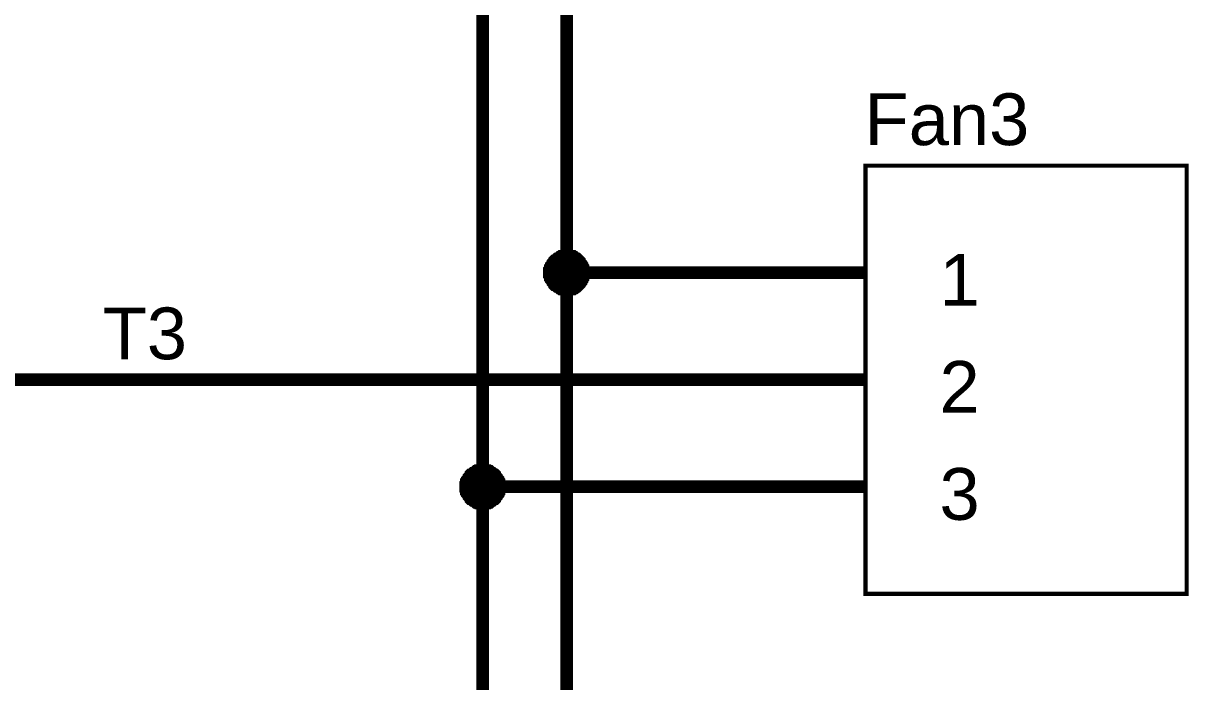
# Model space of a CAD drawing. Header units: millimetres. Extents: x 0 to 594, y 0 to 420.
# Drawn here: x 522.37 to 550.02, y 277.72 to 293.35 of the extents above; entities that cross this region are included whole.
import ezdxf

# ---------------------------------------------------------------- set-up
doc = ezdxf.new("R2010")
doc.units = ezdxf.units.MM
doc.layers.add('Sheet', color=255, linetype='Continuous')
doc.styles.get("Standard").update_dxf_attribs({"font": 'arial.ttf'})

msp = doc.modelspace()

# ---------------------------------------------------------------- linework, layer by layer
at = {"layer": 'Sheet', "color": 0}
for points, const_width in [([(537.275, 287.43), (535.265, 287.43), (535.265, 301.972), (537.275, 301.972)], 0.3), ([(537.275, 296.891), (533.275, 296.891), (533.275, 282.35)], 0.3), ([(534.757, 287.43), (534.757, 287.451), (534.757, 287.472), (534.757, 287.514), (534.757, 287.536), (534.778, 287.557), (534.778, 287.578), (534.778, 287.599), (534.799, 287.62), (534.799, 287.641), (534.82, 287.663), (534.841, 287.684), (534.841, 287.705), (534.862, 287.726), (534.884, 287.747), (534.884, 287.768), (534.905, 287.79), (534.926, 287.811), (534.947, 287.811), (534.968, 287.832), (534.989, 287.853), (535.011, 287.853), (535.032, 287.874), (535.053, 287.895), (535.074, 287.895), (535.095, 287.917), (535.116, 287.917), (535.138, 287.917), (535.159, 287.938), (535.18, 287.938), (535.222, 287.938), (535.243, 287.938), (535.265, 287.938)], 0.0991), ([(534.757, 287.43), (534.757, 287.451), (534.757, 287.472), (534.757, 287.514), (534.757, 287.536), (534.778, 287.557), (534.778, 287.578), (534.778, 287.599), (534.799, 287.62), (534.799, 287.641), (534.82, 287.663), (534.841, 287.684), (534.841, 287.705), (534.862, 287.726), (534.884, 287.747), (534.884, 287.768), (534.905, 287.79), (534.926, 287.811), (534.947, 287.811), (534.968, 287.832), (534.989, 287.853), (535.011, 287.853), (535.032, 287.874), (535.053, 287.895), (535.074, 287.895), (535.095, 287.917), (535.116, 287.917), (535.138, 287.917), (535.159, 287.938), (535.18, 287.938), (535.222, 287.938), (535.243, 287.938), (535.265, 287.938)], 0.0991), ([(534.757, 287.43), (534.757, 287.451), (534.757, 287.472), (534.757, 287.514), (534.757, 287.536), (534.778, 287.557), (534.778, 287.578), (534.778, 287.599), (534.799, 287.62), (534.799, 287.641), (534.82, 287.663), (534.841, 287.684), (534.841, 287.705), (534.862, 287.726), (534.884, 287.747), (534.884, 287.768), (534.905, 287.79), (534.926, 287.811), (534.947, 287.811), (534.968, 287.832), (534.989, 287.853), (535.011, 287.853), (535.032, 287.874), (535.053, 287.895), (535.074, 287.895), (535.095, 287.917), (535.116, 287.917), (535.138, 287.917), (535.159, 287.938), (535.18, 287.938), (535.222, 287.938), (535.243, 287.938), (535.265, 287.938)], 0.0991), ([(534.757, 287.43), (534.757, 287.451), (534.757, 287.472), (534.757, 287.514), (534.757, 287.536), (534.778, 287.557), (534.778, 287.578), (534.778, 287.599), (534.799, 287.62), (534.799, 287.641), (534.82, 287.663), (534.841, 287.684), (534.841, 287.705), (534.862, 287.726), (534.884, 287.747), (534.884, 287.768), (534.905, 287.79), (534.926, 287.811), (534.947, 287.811), (534.968, 287.832), (534.989, 287.853), (535.011, 287.853), (535.032, 287.874), (535.053, 287.895), (535.074, 287.895), (535.095, 287.917), (535.116, 287.917), (535.138, 287.917), (535.159, 287.938), (535.18, 287.938), (535.222, 287.938), (535.243, 287.938), (535.265, 287.938)], 0.0991), ([(534.757, 287.43), (534.757, 287.451), (534.757, 287.472), (534.757, 287.514), (534.757, 287.536), (534.778, 287.557), (534.778, 287.578), (534.778, 287.599), (534.799, 287.62), (534.799, 287.641), (534.82, 287.663), (534.841, 287.684), (534.841, 287.705), (534.862, 287.726), (534.884, 287.747), (534.884, 287.768), (534.905, 287.79), (534.926, 287.811), (534.947, 287.811), (534.968, 287.832), (534.989, 287.853), (535.011, 287.853), (535.032, 287.874), (535.053, 287.895), (535.074, 287.895), (535.095, 287.917), (535.116, 287.917), (535.138, 287.917), (535.159, 287.938), (535.18, 287.938), (535.222, 287.938), (535.243, 287.938), (535.265, 287.938)], 0.0991), ([(534.757, 287.43), (534.757, 287.451), (534.757, 287.472), (534.757, 287.514), (534.757, 287.536), (534.778, 287.557), (534.778, 287.578), (534.778, 287.599), (534.799, 287.62), (534.799, 287.641), (534.82, 287.663), (534.841, 287.684), (534.841, 287.705), (534.862, 287.726), (534.884, 287.747), (534.884, 287.768), (534.905, 287.79), (534.926, 287.811), (534.947, 287.811), (534.968, 287.832), (534.989, 287.853), (535.011, 287.853), (535.032, 287.874), (535.053, 287.895), (535.074, 287.895), (535.095, 287.917), (535.116, 287.917), (535.138, 287.917), (535.159, 287.938), (535.18, 287.938), (535.222, 287.938), (535.243, 287.938), (535.265, 287.938)], 0.0991), ([(534.757, 287.43), (534.757, 287.451), (534.757, 287.472), (534.757, 287.514), (534.757, 287.536), (534.778, 287.557), (534.778, 287.578), (534.778, 287.599), (534.799, 287.62), (534.799, 287.641), (534.82, 287.663), (534.841, 287.684), (534.841, 287.705), (534.862, 287.726), (534.884, 287.747), (534.884, 287.768), (534.905, 287.79), (534.926, 287.811), (534.947, 287.811), (534.968, 287.832), (534.989, 287.853), (535.011, 287.853), (535.032, 287.874), (535.053, 287.895), (535.074, 287.895), (535.095, 287.917), (535.116, 287.917), (535.138, 287.917), (535.159, 287.938), (535.18, 287.938), (535.222, 287.938), (535.243, 287.938), (535.265, 287.938)], 0.0991), ([(534.757, 287.43), (534.757, 287.451), (534.757, 287.472), (534.757, 287.514), (534.757, 287.536), (534.778, 287.557), (534.778, 287.578), (534.778, 287.599), (534.799, 287.62), (534.799, 287.641), (534.82, 287.663), (534.841, 287.684), (534.841, 287.705), (534.862, 287.726), (534.884, 287.747), (534.884, 287.768), (534.905, 287.79), (534.926, 287.811), (534.947, 287.811), (534.968, 287.832), (534.989, 287.853), (535.011, 287.853), (535.032, 287.874), (535.053, 287.895), (535.074, 287.895), (535.095, 287.917), (535.116, 287.917), (535.138, 287.917), (535.159, 287.938), (535.18, 287.938), (535.222, 287.938), (535.243, 287.938), (535.265, 287.938)], 0.0991), ([(535.265, 287.938), (535.265, 287.938)], 0.0991), ([(535.265, 287.938), (535.286, 287.938), (535.328, 287.938), (535.349, 287.938), (535.37, 287.938), (535.392, 287.917), (535.413, 287.917), (535.455, 287.917), (535.476, 287.895), (535.497, 287.895), (535.519, 287.874), (535.54, 287.853), (535.561, 287.853), (535.582, 287.832), (535.603, 287.811), (535.603, 287.811), (535.624, 287.79), (535.646, 287.768), (535.667, 287.747), (535.667, 287.726), (535.688, 287.705), (535.709, 287.684), (535.709, 287.663), (535.73, 287.641), (535.73, 287.62), (535.751, 287.599), (535.751, 287.578), (535.751, 287.557), (535.773, 287.536), (535.773, 287.514), (535.773, 287.472), (535.773, 287.451), (535.773, 287.43)], 0.0991), ([(535.265, 287.938), (535.265, 287.938)], 0.0991), ([(535.265, 287.938), (535.286, 287.938), (535.328, 287.938), (535.349, 287.938), (535.37, 287.938), (535.392, 287.917), (535.413, 287.917), (535.455, 287.917), (535.476, 287.895), (535.497, 287.895), (535.519, 287.874), (535.54, 287.853), (535.561, 287.853), (535.582, 287.832), (535.603, 287.811), (535.603, 287.811), (535.624, 287.79), (535.646, 287.768), (535.667, 287.747), (535.667, 287.726), (535.688, 287.705), (535.709, 287.684), (535.709, 287.663), (535.73, 287.641), (535.73, 287.62), (535.751, 287.599), (535.751, 287.578), (535.751, 287.557), (535.773, 287.536), (535.773, 287.514), (535.773, 287.472), (535.773, 287.451), (535.773, 287.43)], 0.0991), ([(535.265, 287.938), (535.265, 287.938)], 0.0991), ([(535.265, 287.938), (535.286, 287.938), (535.328, 287.938), (535.349, 287.938), (535.37, 287.938), (535.392, 287.917), (535.413, 287.917), (535.455, 287.917), (535.476, 287.895), (535.497, 287.895), (535.519, 287.874), (535.54, 287.853), (535.561, 287.853), (535.582, 287.832), (535.603, 287.811), (535.603, 287.811), (535.624, 287.79), (535.646, 287.768), (535.667, 287.747), (535.667, 287.726), (535.688, 287.705), (535.709, 287.684), (535.709, 287.663), (535.73, 287.641), (535.73, 287.62), (535.751, 287.599), (535.751, 287.578), (535.751, 287.557), (535.773, 287.536), (535.773, 287.514), (535.773, 287.472), (535.773, 287.451), (535.773, 287.43)], 0.0991), ([(535.265, 287.938), (535.265, 287.938)], 0.0991), ([(535.265, 287.938), (535.286, 287.938), (535.328, 287.938), (535.349, 287.938), (535.37, 287.938), (535.392, 287.917), (535.413, 287.917), (535.455, 287.917), (535.476, 287.895), (535.497, 287.895), (535.519, 287.874), (535.54, 287.853), (535.561, 287.853), (535.582, 287.832), (535.603, 287.811), (535.603, 287.811), (535.624, 287.79), (535.646, 287.768), (535.667, 287.747), (535.667, 287.726), (535.688, 287.705), (535.709, 287.684), (535.709, 287.663), (535.73, 287.641), (535.73, 287.62), (535.751, 287.599), (535.751, 287.578), (535.751, 287.557), (535.773, 287.536), (535.773, 287.514), (535.773, 287.472), (535.773, 287.451), (535.773, 287.43)], 0.0991), ([(535.265, 287.938), (535.265, 287.938)], 0.0991), ([(535.265, 287.938), (535.286, 287.938), (535.328, 287.938), (535.349, 287.938), (535.37, 287.938), (535.392, 287.917), (535.413, 287.917), (535.455, 287.917), (535.476, 287.895), (535.497, 287.895), (535.519, 287.874), (535.54, 287.853), (535.561, 287.853), (535.582, 287.832), (535.603, 287.811), (535.603, 287.811), (535.624, 287.79), (535.646, 287.768), (535.667, 287.747), (535.667, 287.726), (535.688, 287.705), (535.709, 287.684), (535.709, 287.663), (535.73, 287.641), (535.73, 287.62), (535.751, 287.599), (535.751, 287.578), (535.751, 287.557), (535.773, 287.536), (535.773, 287.514), (535.773, 287.472), (535.773, 287.451), (535.773, 287.43)], 0.0991), ([(535.265, 287.938), (535.265, 287.938)], 0.0991), ([(535.265, 287.938), (535.286, 287.938), (535.328, 287.938), (535.349, 287.938), (535.37, 287.938), (535.392, 287.917), (535.413, 287.917), (535.455, 287.917), (535.476, 287.895), (535.497, 287.895), (535.519, 287.874), (535.54, 287.853), (535.561, 287.853), (535.582, 287.832), (535.603, 287.811), (535.603, 287.811), (535.624, 287.79), (535.646, 287.768), (535.667, 287.747), (535.667, 287.726), (535.688, 287.705), (535.709, 287.684), (535.709, 287.663), (535.73, 287.641), (535.73, 287.62), (535.751, 287.599), (535.751, 287.578), (535.751, 287.557), (535.773, 287.536), (535.773, 287.514), (535.773, 287.472), (535.773, 287.451), (535.773, 287.43)], 0.0991), ([(535.265, 287.938), (535.265, 287.938)], 0.0991), ([(535.265, 287.938), (535.286, 287.938), (535.328, 287.938), (535.349, 287.938), (535.37, 287.938), (535.392, 287.917), (535.413, 287.917), (535.455, 287.917), (535.476, 287.895), (535.497, 287.895), (535.519, 287.874), (535.54, 287.853), (535.561, 287.853), (535.582, 287.832), (535.603, 287.811), (535.603, 287.811), (535.624, 287.79), (535.646, 287.768), (535.667, 287.747), (535.667, 287.726), (535.688, 287.705), (535.709, 287.684), (535.709, 287.663), (535.73, 287.641), (535.73, 287.62), (535.751, 287.599), (535.751, 287.578), (535.751, 287.557), (535.773, 287.536), (535.773, 287.514), (535.773, 287.472), (535.773, 287.451), (535.773, 287.43)], 0.0991), ([(535.265, 287.938), (535.265, 287.938)], 0.0991), ([(535.265, 287.938), (535.286, 287.938), (535.328, 287.938), (535.349, 287.938), (535.37, 287.938), (535.392, 287.917), (535.413, 287.917), (535.455, 287.917), (535.476, 287.895), (535.497, 287.895), (535.519, 287.874), (535.54, 287.853), (535.561, 287.853), (535.582, 287.832), (535.603, 287.811), (535.603, 287.811), (535.624, 287.79), (535.646, 287.768), (535.667, 287.747), (535.667, 287.726), (535.688, 287.705), (535.709, 287.684), (535.709, 287.663), (535.73, 287.641), (535.73, 287.62), (535.751, 287.599), (535.751, 287.578), (535.751, 287.557), (535.773, 287.536), (535.773, 287.514), (535.773, 287.472), (535.773, 287.451), (535.773, 287.43)], 0.0991), ([(537.275, 272.972), (535.265, 272.972), (535.265, 287.43)], 0.3), ([(542.355, 287.43), (537.275, 287.43)], 0.3), ([(535.265, 286.922), (535.243, 286.922), (535.222, 286.922), (535.18, 286.922), (535.159, 286.922), (535.138, 286.943), (535.116, 286.943), (535.095, 286.943), (535.074, 286.964), (535.053, 286.964), (535.032, 286.985), (535.011, 287.006), (534.989, 287.006), (534.968, 287.028), (534.947, 287.049), (534.926, 287.049), (534.905, 287.07), (534.884, 287.091), (534.884, 287.112), (534.862, 287.133), (534.841, 287.155), (534.841, 287.176), (534.82, 287.197), (534.799, 287.218), (534.799, 287.239), (534.778, 287.26), (534.778, 287.282), (534.778, 287.303), (534.757, 287.324), (534.757, 287.345), (534.757, 287.387), (534.757, 287.409), (534.757, 287.43)], 0.0991), ([(534.757, 287.43), (534.757, 287.43)], 0.0991), ([(535.265, 286.922), (535.243, 286.922), (535.222, 286.922), (535.18, 286.922), (535.159, 286.922), (535.138, 286.943), (535.116, 286.943), (535.095, 286.943), (535.074, 286.964), (535.053, 286.964), (535.032, 286.985), (535.011, 287.006), (534.989, 287.006), (534.968, 287.028), (534.947, 287.049), (534.926, 287.049), (534.905, 287.07), (534.884, 287.091), (534.884, 287.112), (534.862, 287.133), (534.841, 287.155), (534.841, 287.176), (534.82, 287.197), (534.799, 287.218), (534.799, 287.239), (534.778, 287.26), (534.778, 287.282), (534.778, 287.303), (534.757, 287.324), (534.757, 287.345), (534.757, 287.387), (534.757, 287.409), (534.757, 287.43)], 0.0991), ([(534.757, 287.43), (534.757, 287.43)], 0.0991), ([(535.265, 286.922), (535.243, 286.922), (535.222, 286.922), (535.18, 286.922), (535.159, 286.922), (535.138, 286.943), (535.116, 286.943), (535.095, 286.943), (535.074, 286.964), (535.053, 286.964), (535.032, 286.985), (535.011, 287.006), (534.989, 287.006), (534.968, 287.028), (534.947, 287.049), (534.926, 287.049), (534.905, 287.07), (534.884, 287.091), (534.884, 287.112), (534.862, 287.133), (534.841, 287.155), (534.841, 287.176), (534.82, 287.197), (534.799, 287.218), (534.799, 287.239), (534.778, 287.26), (534.778, 287.282), (534.778, 287.303), (534.757, 287.324), (534.757, 287.345), (534.757, 287.387), (534.757, 287.409), (534.757, 287.43)], 0.0991), ([(534.757, 287.43), (534.757, 287.43)], 0.0991), ([(535.265, 286.922), (535.243, 286.922), (535.222, 286.922), (535.18, 286.922), (535.159, 286.922), (535.138, 286.943), (535.116, 286.943), (535.095, 286.943), (535.074, 286.964), (535.053, 286.964), (535.032, 286.985), (535.011, 287.006), (534.989, 287.006), (534.968, 287.028), (534.947, 287.049), (534.926, 287.049), (534.905, 287.07), (534.884, 287.091), (534.884, 287.112), (534.862, 287.133), (534.841, 287.155), (534.841, 287.176), (534.82, 287.197), (534.799, 287.218), (534.799, 287.239), (534.778, 287.26), (534.778, 287.282), (534.778, 287.303), (534.757, 287.324), (534.757, 287.345), (534.757, 287.387), (534.757, 287.409), (534.757, 287.43)], 0.0991), ([(534.757, 287.43), (534.757, 287.43)], 0.0991), ([(535.265, 286.922), (535.243, 286.922), (535.222, 286.922), (535.18, 286.922), (535.159, 286.922), (535.138, 286.943), (535.116, 286.943), (535.095, 286.943), (535.074, 286.964), (535.053, 286.964), (535.032, 286.985), (535.011, 287.006), (534.989, 287.006), (534.968, 287.028), (534.947, 287.049), (534.926, 287.049), (534.905, 287.07), (534.884, 287.091), (534.884, 287.112), (534.862, 287.133), (534.841, 287.155), (534.841, 287.176), (534.82, 287.197), (534.799, 287.218), (534.799, 287.239), (534.778, 287.26), (534.778, 287.282), (534.778, 287.303), (534.757, 287.324), (534.757, 287.345), (534.757, 287.387), (534.757, 287.409), (534.757, 287.43)], 0.0991), ([(534.757, 287.43), (534.757, 287.43)], 0.0991), ([(535.265, 286.922), (535.243, 286.922), (535.222, 286.922), (535.18, 286.922), (535.159, 286.922), (535.138, 286.943), (535.116, 286.943), (535.095, 286.943), (535.074, 286.964), (535.053, 286.964), (535.032, 286.985), (535.011, 287.006), (534.989, 287.006), (534.968, 287.028), (534.947, 287.049), (534.926, 287.049), (534.905, 287.07), (534.884, 287.091), (534.884, 287.112), (534.862, 287.133), (534.841, 287.155), (534.841, 287.176), (534.82, 287.197), (534.799, 287.218), (534.799, 287.239), (534.778, 287.26), (534.778, 287.282), (534.778, 287.303), (534.757, 287.324), (534.757, 287.345), (534.757, 287.387), (534.757, 287.409), (534.757, 287.43)], 0.0991), ([(534.757, 287.43), (534.757, 287.43)], 0.0991), ([(535.265, 286.922), (535.243, 286.922), (535.222, 286.922), (535.18, 286.922), (535.159, 286.922), (535.138, 286.943), (535.116, 286.943), (535.095, 286.943), (535.074, 286.964), (535.053, 286.964), (535.032, 286.985), (535.011, 287.006), (534.989, 287.006), (534.968, 287.028), (534.947, 287.049), (534.926, 287.049), (534.905, 287.07), (534.884, 287.091), (534.884, 287.112), (534.862, 287.133), (534.841, 287.155), (534.841, 287.176), (534.82, 287.197), (534.799, 287.218), (534.799, 287.239), (534.778, 287.26), (534.778, 287.282), (534.778, 287.303), (534.757, 287.324), (534.757, 287.345), (534.757, 287.387), (534.757, 287.409), (534.757, 287.43)], 0.0991), ([(534.757, 287.43), (534.757, 287.43)], 0.0991), ([(535.265, 286.922), (535.243, 286.922), (535.222, 286.922), (535.18, 286.922), (535.159, 286.922), (535.138, 286.943), (535.116, 286.943), (535.095, 286.943), (535.074, 286.964), (535.053, 286.964), (535.032, 286.985), (535.011, 287.006), (534.989, 287.006), (534.968, 287.028), (534.947, 287.049), (534.926, 287.049), (534.905, 287.07), (534.884, 287.091), (534.884, 287.112), (534.862, 287.133), (534.841, 287.155), (534.841, 287.176), (534.82, 287.197), (534.799, 287.218), (534.799, 287.239), (534.778, 287.26), (534.778, 287.282), (534.778, 287.303), (534.757, 287.324), (534.757, 287.345), (534.757, 287.387), (534.757, 287.409), (534.757, 287.43)], 0.0991), ([(534.757, 287.43), (534.757, 287.43)], 0.0991), ([(535.773, 287.43), (535.773, 287.409), (535.773, 287.387), (535.773, 287.345), (535.773, 287.324), (535.751, 287.303), (535.751, 287.282), (535.751, 287.26), (535.73, 287.239), (535.73, 287.218), (535.709, 287.197), (535.709, 287.176), (535.688, 287.155), (535.667, 287.133), (535.667, 287.112), (535.646, 287.091), (535.624, 287.07), (535.603, 287.049), (535.603, 287.049), (535.582, 287.028), (535.561, 287.006), (535.54, 287.006), (535.519, 286.985), (535.497, 286.964), (535.476, 286.964), (535.455, 286.943), (535.413, 286.943), (535.392, 286.943), (535.37, 286.922), (535.349, 286.922), (535.328, 286.922), (535.286, 286.922), (535.265, 286.922)], 0.0991), ([(535.773, 287.43), (535.773, 287.409), (535.773, 287.387), (535.773, 287.345), (535.773, 287.324), (535.751, 287.303), (535.751, 287.282), (535.751, 287.26), (535.73, 287.239), (535.73, 287.218), (535.709, 287.197), (535.709, 287.176), (535.688, 287.155), (535.667, 287.133), (535.667, 287.112), (535.646, 287.091), (535.624, 287.07), (535.603, 287.049), (535.603, 287.049), (535.582, 287.028), (535.561, 287.006), (535.54, 287.006), (535.519, 286.985), (535.497, 286.964), (535.476, 286.964), (535.455, 286.943), (535.413, 286.943), (535.392, 286.943), (535.37, 286.922), (535.349, 286.922), (535.328, 286.922), (535.286, 286.922), (535.265, 286.922)], 0.0991), ([(535.773, 287.43), (535.773, 287.409), (535.773, 287.387), (535.773, 287.345), (535.773, 287.324), (535.751, 287.303), (535.751, 287.282), (535.751, 287.26), (535.73, 287.239), (535.73, 287.218), (535.709, 287.197), (535.709, 287.176), (535.688, 287.155), (535.667, 287.133), (535.667, 287.112), (535.646, 287.091), (535.624, 287.07), (535.603, 287.049), (535.603, 287.049), (535.582, 287.028), (535.561, 287.006), (535.54, 287.006), (535.519, 286.985), (535.497, 286.964), (535.476, 286.964), (535.455, 286.943), (535.413, 286.943), (535.392, 286.943), (535.37, 286.922), (535.349, 286.922), (535.328, 286.922), (535.286, 286.922), (535.265, 286.922)], 0.0991), ([(535.773, 287.43), (535.773, 287.409), (535.773, 287.387), (535.773, 287.345), (535.773, 287.324), (535.751, 287.303), (535.751, 287.282), (535.751, 287.26), (535.73, 287.239), (535.73, 287.218), (535.709, 287.197), (535.709, 287.176), (535.688, 287.155), (535.667, 287.133), (535.667, 287.112), (535.646, 287.091), (535.624, 287.07), (535.603, 287.049), (535.603, 287.049), (535.582, 287.028), (535.561, 287.006), (535.54, 287.006), (535.519, 286.985), (535.497, 286.964), (535.476, 286.964), (535.455, 286.943), (535.413, 286.943), (535.392, 286.943), (535.37, 286.922), (535.349, 286.922), (535.328, 286.922), (535.286, 286.922), (535.265, 286.922)], 0.0991), ([(535.773, 287.43), (535.773, 287.409), (535.773, 287.387), (535.773, 287.345), (535.773, 287.324), (535.751, 287.303), (535.751, 287.282), (535.751, 287.26), (535.73, 287.239), (535.73, 287.218), (535.709, 287.197), (535.709, 287.176), (535.688, 287.155), (535.667, 287.133), (535.667, 287.112), (535.646, 287.091), (535.624, 287.07), (535.603, 287.049), (535.603, 287.049), (535.582, 287.028), (535.561, 287.006), (535.54, 287.006), (535.519, 286.985), (535.497, 286.964), (535.476, 286.964), (535.455, 286.943), (535.413, 286.943), (535.392, 286.943), (535.37, 286.922), (535.349, 286.922), (535.328, 286.922), (535.286, 286.922), (535.265, 286.922)], 0.0991), ([(535.773, 287.43), (535.773, 287.409), (535.773, 287.387), (535.773, 287.345), (535.773, 287.324), (535.751, 287.303), (535.751, 287.282), (535.751, 287.26), (535.73, 287.239), (535.73, 287.218), (535.709, 287.197), (535.709, 287.176), (535.688, 287.155), (535.667, 287.133), (535.667, 287.112), (535.646, 287.091), (535.624, 287.07), (535.603, 287.049), (535.603, 287.049), (535.582, 287.028), (535.561, 287.006), (535.54, 287.006), (535.519, 286.985), (535.497, 286.964), (535.476, 286.964), (535.455, 286.943), (535.413, 286.943), (535.392, 286.943), (535.37, 286.922), (535.349, 286.922), (535.328, 286.922), (535.286, 286.922), (535.265, 286.922)], 0.0991), ([(535.773, 287.43), (535.773, 287.409), (535.773, 287.387), (535.773, 287.345), (535.773, 287.324), (535.751, 287.303), (535.751, 287.282), (535.751, 287.26), (535.73, 287.239), (535.73, 287.218), (535.709, 287.197), (535.709, 287.176), (535.688, 287.155), (535.667, 287.133), (535.667, 287.112), (535.646, 287.091), (535.624, 287.07), (535.603, 287.049), (535.603, 287.049), (535.582, 287.028), (535.561, 287.006), (535.54, 287.006), (535.519, 286.985), (535.497, 286.964), (535.476, 286.964), (535.455, 286.943), (535.413, 286.943), (535.392, 286.943), (535.37, 286.922), (535.349, 286.922), (535.328, 286.922), (535.286, 286.922), (535.265, 286.922)], 0.0991), ([(535.773, 287.43), (535.773, 287.409), (535.773, 287.387), (535.773, 287.345), (535.773, 287.324), (535.751, 287.303), (535.751, 287.282), (535.751, 287.26), (535.73, 287.239), (535.73, 287.218), (535.709, 287.197), (535.709, 287.176), (535.688, 287.155), (535.667, 287.133), (535.667, 287.112), (535.646, 287.091), (535.624, 287.07), (535.603, 287.049), (535.603, 287.049), (535.582, 287.028), (535.561, 287.006), (535.54, 287.006), (535.519, 286.985), (535.497, 286.964), (535.476, 286.964), (535.455, 286.943), (535.413, 286.943), (535.392, 286.943), (535.37, 286.922), (535.349, 286.922), (535.328, 286.922), (535.286, 286.922), (535.265, 286.922)], 0.0991), ([(535.773, 287.43), (535.773, 287.43), (535.773, 287.43), (535.773, 287.43), (535.773, 287.43), (535.773, 287.43), (535.773, 287.43), (535.773, 287.43), (535.773, 287.43), (535.773, 287.43), (535.773, 287.43), (535.773, 287.43), (535.773, 287.43), (535.773, 287.43), (535.773, 287.43), (535.773, 287.43), (535.773, 287.43), (535.773, 287.43), (535.773, 287.43), (535.773, 287.43), (535.773, 287.43), (535.773, 287.43), (535.773, 287.43), (535.773, 287.43), (535.773, 287.43), (535.773, 287.43), (535.773, 287.43), (535.773, 287.43), (535.773, 287.43), (535.773, 287.43), (535.773, 287.43), (535.773, 287.43), (535.773, 287.43)], 0.0991), ([(535.773, 287.43), (535.773, 287.43)], 0.0991), ([(535.773, 287.43), (535.773, 287.43), (535.773, 287.43), (535.773, 287.43), (535.773, 287.43), (535.773, 287.43), (535.773, 287.43), (535.773, 287.43), (535.773, 287.43), (535.773, 287.43), (535.773, 287.43), (535.773, 287.43), (535.773, 287.43), (535.773, 287.43), (535.773, 287.43), (535.773, 287.43), (535.773, 287.43), (535.773, 287.43), (535.773, 287.43), (535.773, 287.43), (535.773, 287.43), (535.773, 287.43), (535.773, 287.43), (535.773, 287.43), (535.773, 287.43), (535.773, 287.43), (535.773, 287.43), (535.773, 287.43), (535.773, 287.43), (535.773, 287.43), (535.773, 287.43), (535.773, 287.43), (535.773, 287.43)], 0.0991), ([(535.773, 287.43), (535.773, 287.43)], 0.0991), ([(535.773, 287.43), (535.773, 287.43), (535.773, 287.43), (535.773, 287.43), (535.773, 287.43), (535.773, 287.43), (535.773, 287.43), (535.773, 287.43), (535.773, 287.43), (535.773, 287.43), (535.773, 287.43), (535.773, 287.43), (535.773, 287.43), (535.773, 287.43), (535.773, 287.43), (535.773, 287.43), (535.773, 287.43), (535.773, 287.43), (535.773, 287.43), (535.773, 287.43), (535.773, 287.43), (535.773, 287.43), (535.773, 287.43), (535.773, 287.43), (535.773, 287.43), (535.773, 287.43), (535.773, 287.43), (535.773, 287.43), (535.773, 287.43), (535.773, 287.43), (535.773, 287.43), (535.773, 287.43), (535.773, 287.43)], 0.0991), ([(535.773, 287.43), (535.773, 287.43)], 0.0991), ([(535.773, 287.43), (535.773, 287.43), (535.773, 287.43), (535.773, 287.43), (535.773, 287.43), (535.773, 287.43), (535.773, 287.43), (535.773, 287.43), (535.773, 287.43), (535.773, 287.43), (535.773, 287.43), (535.773, 287.43), (535.773, 287.43), (535.773, 287.43), (535.773, 287.43), (535.773, 287.43), (535.773, 287.43), (535.773, 287.43), (535.773, 287.43), (535.773, 287.43), (535.773, 287.43), (535.773, 287.43), (535.773, 287.43), (535.773, 287.43), (535.773, 287.43), (535.773, 287.43), (535.773, 287.43), (535.773, 287.43), (535.773, 287.43), (535.773, 287.43), (535.773, 287.43), (535.773, 287.43), (535.773, 287.43)], 0.0991), ([(535.773, 287.43), (535.773, 287.43)], 0.0991), ([(535.773, 287.43), (535.773, 287.43), (535.773, 287.43), (535.773, 287.43), (535.773, 287.43), (535.773, 287.43), (535.773, 287.43), (535.773, 287.43), (535.773, 287.43), (535.773, 287.43), (535.773, 287.43), (535.773, 287.43), (535.773, 287.43), (535.773, 287.43), (535.773, 287.43), (535.773, 287.43), (535.773, 287.43), (535.773, 287.43), (535.773, 287.43), (535.773, 287.43), (535.773, 287.43), (535.773, 287.43), (535.773, 287.43), (535.773, 287.43), (535.773, 287.43), (535.773, 287.43), (535.773, 287.43), (535.773, 287.43), (535.773, 287.43), (535.773, 287.43), (535.773, 287.43), (535.773, 287.43), (535.773, 287.43)], 0.0991), ([(535.773, 287.43), (535.773, 287.43)], 0.0991), ([(535.773, 287.43), (535.773, 287.43), (535.773, 287.43), (535.773, 287.43), (535.773, 287.43), (535.773, 287.43), (535.773, 287.43), (535.773, 287.43), (535.773, 287.43), (535.773, 287.43), (535.773, 287.43), (535.773, 287.43), (535.773, 287.43), (535.773, 287.43), (535.773, 287.43), (535.773, 287.43), (535.773, 287.43), (535.773, 287.43), (535.773, 287.43), (535.773, 287.43), (535.773, 287.43), (535.773, 287.43), (535.773, 287.43), (535.773, 287.43), (535.773, 287.43), (535.773, 287.43), (535.773, 287.43), (535.773, 287.43), (535.773, 287.43), (535.773, 287.43), (535.773, 287.43), (535.773, 287.43), (535.773, 287.43)], 0.0991), ([(535.773, 287.43), (535.773, 287.43)], 0.0991), ([(535.773, 287.43), (535.773, 287.43), (535.773, 287.43), (535.773, 287.43), (535.773, 287.43), (535.773, 287.43), (535.773, 287.43), (535.773, 287.43), (535.773, 287.43), (535.773, 287.43), (535.773, 287.43), (535.773, 287.43), (535.773, 287.43), (535.773, 287.43), (535.773, 287.43), (535.773, 287.43), (535.773, 287.43), (535.773, 287.43), (535.773, 287.43), (535.773, 287.43), (535.773, 287.43), (535.773, 287.43), (535.773, 287.43), (535.773, 287.43), (535.773, 287.43), (535.773, 287.43), (535.773, 287.43), (535.773, 287.43), (535.773, 287.43), (535.773, 287.43), (535.773, 287.43), (535.773, 287.43), (535.773, 287.43)], 0.0991), ([(535.773, 287.43), (535.773, 287.43)], 0.0991), ([(535.773, 287.43), (535.773, 287.43), (535.773, 287.43), (535.773, 287.43), (535.773, 287.43), (535.773, 287.43), (535.773, 287.43), (535.773, 287.43), (535.773, 287.43), (535.773, 287.43), (535.773, 287.43), (535.773, 287.43), (535.773, 287.43), (535.773, 287.43), (535.773, 287.43), (535.773, 287.43), (535.773, 287.43), (535.773, 287.43), (535.773, 287.43), (535.773, 287.43), (535.773, 287.43), (535.773, 287.43), (535.773, 287.43), (535.773, 287.43), (535.773, 287.43), (535.773, 287.43), (535.773, 287.43), (535.773, 287.43), (535.773, 287.43), (535.773, 287.43), (535.773, 287.43), (535.773, 287.43), (535.773, 287.43)], 0.0991), ([(535.773, 287.43), (535.773, 287.43)], 0.0991), ([(520.279, 284.89), (537.275, 284.89)], 0.3), ([(542.355, 284.89), (537.275, 284.89)], 0.3), ([(532.767, 282.35), (532.767, 282.371), (532.767, 282.392), (532.767, 282.434), (532.767, 282.455), (532.788, 282.477), (532.788, 282.498), (532.788, 282.519), (532.809, 282.54), (532.809, 282.561), (532.831, 282.582), (532.852, 282.604), (532.852, 282.625), (532.873, 282.646), (532.894, 282.667), (532.894, 282.688), (532.915, 282.709), (532.936, 282.731), (532.958, 282.731), (532.979, 282.752), (533, 282.773), (533.021, 282.773), (533.042, 282.794), (533.063, 282.815), (533.085, 282.815), (533.106, 282.836), (533.127, 282.836), (533.148, 282.836), (533.169, 282.858), (533.19, 282.858), (533.233, 282.858), (533.254, 282.858), (533.275, 282.858)], 0.0991), ([(532.767, 282.35), (532.767, 282.371), (532.767, 282.392), (532.767, 282.434), (532.767, 282.455), (532.788, 282.477), (532.788, 282.498), (532.788, 282.519), (532.809, 282.54), (532.809, 282.561), (532.831, 282.582), (532.852, 282.604), (532.852, 282.625), (532.873, 282.646), (532.894, 282.667), (532.894, 282.688), (532.915, 282.709), (532.936, 282.731), (532.958, 282.731), (532.979, 282.752), (533, 282.773), (533.021, 282.773), (533.042, 282.794), (533.063, 282.815), (533.085, 282.815), (533.106, 282.836), (533.127, 282.836), (533.148, 282.836), (533.169, 282.858), (533.19, 282.858), (533.233, 282.858), (533.254, 282.858), (533.275, 282.858)], 0.0991), ([(532.767, 282.35), (532.767, 282.371), (532.767, 282.392), (532.767, 282.434), (532.767, 282.455), (532.788, 282.477), (532.788, 282.498), (532.788, 282.519), (532.809, 282.54), (532.809, 282.561), (532.831, 282.582), (532.852, 282.604), (532.852, 282.625), (532.873, 282.646), (532.894, 282.667), (532.894, 282.688), (532.915, 282.709), (532.936, 282.731), (532.958, 282.731), (532.979, 282.752), (533, 282.773), (533.021, 282.773), (533.042, 282.794), (533.063, 282.815), (533.085, 282.815), (533.106, 282.836), (533.127, 282.836), (533.148, 282.836), (533.169, 282.858), (533.19, 282.858), (533.233, 282.858), (533.254, 282.858), (533.275, 282.858)], 0.0991), ([(532.767, 282.35), (532.767, 282.371), (532.767, 282.392), (532.767, 282.434), (532.767, 282.455), (532.788, 282.477), (532.788, 282.498), (532.788, 282.519), (532.809, 282.54), (532.809, 282.561), (532.831, 282.582), (532.852, 282.604), (532.852, 282.625), (532.873, 282.646), (532.894, 282.667), (532.894, 282.688), (532.915, 282.709), (532.936, 282.731), (532.958, 282.731), (532.979, 282.752), (533, 282.773), (533.021, 282.773), (533.042, 282.794), (533.063, 282.815), (533.085, 282.815), (533.106, 282.836), (533.127, 282.836), (533.148, 282.836), (533.169, 282.858), (533.19, 282.858), (533.233, 282.858), (533.254, 282.858), (533.275, 282.858)], 0.0991), ([(532.767, 282.35), (532.767, 282.371), (532.767, 282.392), (532.767, 282.434), (532.767, 282.455), (532.788, 282.477), (532.788, 282.498), (532.788, 282.519), (532.809, 282.54), (532.809, 282.561), (532.831, 282.582), (532.852, 282.604), (532.852, 282.625), (532.873, 282.646), (532.894, 282.667), (532.894, 282.688), (532.915, 282.709), (532.936, 282.731), (532.958, 282.731), (532.979, 282.752), (533, 282.773), (533.021, 282.773), (533.042, 282.794), (533.063, 282.815), (533.085, 282.815), (533.106, 282.836), (533.127, 282.836), (533.148, 282.836), (533.169, 282.858), (533.19, 282.858), (533.233, 282.858), (533.254, 282.858), (533.275, 282.858)], 0.0991), ([(532.767, 282.35), (532.767, 282.371), (532.767, 282.392), (532.767, 282.434), (532.767, 282.455), (532.788, 282.477), (532.788, 282.498), (532.788, 282.519), (532.809, 282.54), (532.809, 282.561), (532.831, 282.582), (532.852, 282.604), (532.852, 282.625), (532.873, 282.646), (532.894, 282.667), (532.894, 282.688), (532.915, 282.709), (532.936, 282.731), (532.958, 282.731), (532.979, 282.752), (533, 282.773), (533.021, 282.773), (533.042, 282.794), (533.063, 282.815), (533.085, 282.815), (533.106, 282.836), (533.127, 282.836), (533.148, 282.836), (533.169, 282.858), (533.19, 282.858), (533.233, 282.858), (533.254, 282.858), (533.275, 282.858)], 0.0991), ([(532.767, 282.35), (532.767, 282.371), (532.767, 282.392), (532.767, 282.434), (532.767, 282.455), (532.788, 282.477), (532.788, 282.498), (532.788, 282.519), (532.809, 282.54), (532.809, 282.561), (532.831, 282.582), (532.852, 282.604), (532.852, 282.625), (532.873, 282.646), (532.894, 282.667), (532.894, 282.688), (532.915, 282.709), (532.936, 282.731), (532.958, 282.731), (532.979, 282.752), (533, 282.773), (533.021, 282.773), (533.042, 282.794), (533.063, 282.815), (533.085, 282.815), (533.106, 282.836), (533.127, 282.836), (533.148, 282.836), (533.169, 282.858), (533.19, 282.858), (533.233, 282.858), (533.254, 282.858), (533.275, 282.858)], 0.0991), ([(532.767, 282.35), (532.767, 282.371), (532.767, 282.392), (532.767, 282.434), (532.767, 282.455), (532.788, 282.477), (532.788, 282.498), (532.788, 282.519), (532.809, 282.54), (532.809, 282.561), (532.831, 282.582), (532.852, 282.604), (532.852, 282.625), (532.873, 282.646), (532.894, 282.667), (532.894, 282.688), (532.915, 282.709), (532.936, 282.731), (532.958, 282.731), (532.979, 282.752), (533, 282.773), (533.021, 282.773), (533.042, 282.794), (533.063, 282.815), (533.085, 282.815), (533.106, 282.836), (533.127, 282.836), (533.148, 282.836), (533.169, 282.858), (533.19, 282.858), (533.233, 282.858), (533.254, 282.858), (533.275, 282.858)], 0.0991), ([(533.275, 282.858), (533.275, 282.858)], 0.0991), ([(533.275, 282.858), (533.296, 282.858), (533.317, 282.858), (533.36, 282.858), (533.381, 282.858), (533.402, 282.836), (533.423, 282.836), (533.444, 282.836), (533.466, 282.815), (533.487, 282.815), (533.508, 282.794), (533.529, 282.773), (533.55, 282.773), (533.571, 282.752), (533.593, 282.731), (533.614, 282.731), (533.635, 282.709), (533.656, 282.688), (533.656, 282.667), (533.677, 282.646), (533.698, 282.625), (533.698, 282.604), (533.719, 282.582), (533.741, 282.561), (533.741, 282.54), (533.762, 282.519), (533.762, 282.498), (533.762, 282.477), (533.783, 282.455), (533.783, 282.434), (533.783, 282.392), (533.783, 282.371), (533.783, 282.35)], 0.0991), ([(533.275, 282.858), (533.275, 282.858)], 0.0991), ([(533.275, 282.858), (533.296, 282.858), (533.317, 282.858), (533.36, 282.858), (533.381, 282.858), (533.402, 282.836), (533.423, 282.836), (533.444, 282.836), (533.466, 282.815), (533.487, 282.815), (533.508, 282.794), (533.529, 282.773), (533.55, 282.773), (533.571, 282.752), (533.593, 282.731), (533.614, 282.731), (533.635, 282.709), (533.656, 282.688), (533.656, 282.667), (533.677, 282.646), (533.698, 282.625), (533.698, 282.604), (533.719, 282.582), (533.741, 282.561), (533.741, 282.54), (533.762, 282.519), (533.762, 282.498), (533.762, 282.477), (533.783, 282.455), (533.783, 282.434), (533.783, 282.392), (533.783, 282.371), (533.783, 282.35)], 0.0991), ([(533.275, 282.858), (533.275, 282.858)], 0.0991), ([(533.275, 282.858), (533.296, 282.858), (533.317, 282.858), (533.36, 282.858), (533.381, 282.858), (533.402, 282.836), (533.423, 282.836), (533.444, 282.836), (533.466, 282.815), (533.487, 282.815), (533.508, 282.794), (533.529, 282.773), (533.55, 282.773), (533.571, 282.752), (533.593, 282.731), (533.614, 282.731), (533.635, 282.709), (533.656, 282.688), (533.656, 282.667), (533.677, 282.646), (533.698, 282.625), (533.698, 282.604), (533.719, 282.582), (533.741, 282.561), (533.741, 282.54), (533.762, 282.519), (533.762, 282.498), (533.762, 282.477), (533.783, 282.455), (533.783, 282.434), (533.783, 282.392), (533.783, 282.371), (533.783, 282.35)], 0.0991), ([(533.275, 282.858), (533.275, 282.858)], 0.0991), ([(533.275, 282.858), (533.296, 282.858), (533.317, 282.858), (533.36, 282.858), (533.381, 282.858), (533.402, 282.836), (533.423, 282.836), (533.444, 282.836), (533.466, 282.815), (533.487, 282.815), (533.508, 282.794), (533.529, 282.773), (533.55, 282.773), (533.571, 282.752), (533.593, 282.731), (533.614, 282.731), (533.635, 282.709), (533.656, 282.688), (533.656, 282.667), (533.677, 282.646), (533.698, 282.625), (533.698, 282.604), (533.719, 282.582), (533.741, 282.561), (533.741, 282.54), (533.762, 282.519), (533.762, 282.498), (533.762, 282.477), (533.783, 282.455), (533.783, 282.434), (533.783, 282.392), (533.783, 282.371), (533.783, 282.35)], 0.0991), ([(533.275, 282.858), (533.275, 282.858)], 0.0991), ([(533.275, 282.858), (533.296, 282.858), (533.317, 282.858), (533.36, 282.858), (533.381, 282.858), (533.402, 282.836), (533.423, 282.836), (533.444, 282.836), (533.466, 282.815), (533.487, 282.815), (533.508, 282.794), (533.529, 282.773), (533.55, 282.773), (533.571, 282.752), (533.593, 282.731), (533.614, 282.731), (533.635, 282.709), (533.656, 282.688), (533.656, 282.667), (533.677, 282.646), (533.698, 282.625), (533.698, 282.604), (533.719, 282.582), (533.741, 282.561), (533.741, 282.54), (533.762, 282.519), (533.762, 282.498), (533.762, 282.477), (533.783, 282.455), (533.783, 282.434), (533.783, 282.392), (533.783, 282.371), (533.783, 282.35)], 0.0991), ([(533.275, 282.858), (533.275, 282.858)], 0.0991), ([(533.275, 282.858), (533.296, 282.858), (533.317, 282.858), (533.36, 282.858), (533.381, 282.858), (533.402, 282.836), (533.423, 282.836), (533.444, 282.836), (533.466, 282.815), (533.487, 282.815), (533.508, 282.794), (533.529, 282.773), (533.55, 282.773), (533.571, 282.752), (533.593, 282.731), (533.614, 282.731), (533.635, 282.709), (533.656, 282.688), (533.656, 282.667), (533.677, 282.646), (533.698, 282.625), (533.698, 282.604), (533.719, 282.582), (533.741, 282.561), (533.741, 282.54), (533.762, 282.519), (533.762, 282.498), (533.762, 282.477), (533.783, 282.455), (533.783, 282.434), (533.783, 282.392), (533.783, 282.371), (533.783, 282.35)], 0.0991), ([(533.275, 282.858), (533.275, 282.858)], 0.0991), ([(533.275, 282.858), (533.296, 282.858), (533.317, 282.858), (533.36, 282.858), (533.381, 282.858), (533.402, 282.836), (533.423, 282.836), (533.444, 282.836), (533.466, 282.815), (533.487, 282.815), (533.508, 282.794), (533.529, 282.773), (533.55, 282.773), (533.571, 282.752), (533.593, 282.731), (533.614, 282.731), (533.635, 282.709), (533.656, 282.688), (533.656, 282.667), (533.677, 282.646), (533.698, 282.625), (533.698, 282.604), (533.719, 282.582), (533.741, 282.561), (533.741, 282.54), (533.762, 282.519), (533.762, 282.498), (533.762, 282.477), (533.783, 282.455), (533.783, 282.434), (533.783, 282.392), (533.783, 282.371), (533.783, 282.35)], 0.0991), ([(533.275, 282.858), (533.275, 282.858)], 0.0991), ([(533.275, 282.858), (533.296, 282.858), (533.317, 282.858), (533.36, 282.858), (533.381, 282.858), (533.402, 282.836), (533.423, 282.836), (533.444, 282.836), (533.466, 282.815), (533.487, 282.815), (533.508, 282.794), (533.529, 282.773), (533.55, 282.773), (533.571, 282.752), (533.593, 282.731), (533.614, 282.731), (533.635, 282.709), (533.656, 282.688), (533.656, 282.667), (533.677, 282.646), (533.698, 282.625), (533.698, 282.604), (533.719, 282.582), (533.741, 282.561), (533.741, 282.54), (533.762, 282.519), (533.762, 282.498), (533.762, 282.477), (533.783, 282.455), (533.783, 282.434), (533.783, 282.392), (533.783, 282.371), (533.783, 282.35)], 0.0991), ([(533.275, 281.842), (533.254, 281.842), (533.233, 281.842), (533.19, 281.842), (533.169, 281.842), (533.148, 281.863), (533.127, 281.863), (533.106, 281.863), (533.085, 281.884), (533.063, 281.884), (533.042, 281.905), (533.021, 281.926), (533, 281.926), (532.979, 281.947), (532.958, 281.969), (532.936, 281.969), (532.915, 281.99), (532.894, 282.011), (532.894, 282.032), (532.873, 282.053), (532.852, 282.074), (532.852, 282.096), (532.831, 282.117), (532.809, 282.138), (532.809, 282.159), (532.788, 282.18), (532.788, 282.201), (532.788, 282.223), (532.767, 282.244), (532.767, 282.265), (532.767, 282.307), (532.767, 282.328), (532.767, 282.35)], 0.0991), ([(532.767, 282.35), (532.767, 282.35)], 0.0991), ([(533.275, 281.842), (533.254, 281.842), (533.233, 281.842), (533.19, 281.842), (533.169, 281.842), (533.148, 281.863), (533.127, 281.863), (533.106, 281.863), (533.085, 281.884), (533.063, 281.884), (533.042, 281.905), (533.021, 281.926), (533, 281.926), (532.979, 281.947), (532.958, 281.969), (532.936, 281.969), (532.915, 281.99), (532.894, 282.011), (532.894, 282.032), (532.873, 282.053), (532.852, 282.074), (532.852, 282.096), (532.831, 282.117), (532.809, 282.138), (532.809, 282.159), (532.788, 282.18), (532.788, 282.201), (532.788, 282.223), (532.767, 282.244), (532.767, 282.265), (532.767, 282.307), (532.767, 282.328), (532.767, 282.35)], 0.0991), ([(532.767, 282.35), (532.767, 282.35)], 0.0991), ([(533.275, 281.842), (533.254, 281.842), (533.233, 281.842), (533.19, 281.842), (533.169, 281.842), (533.148, 281.863), (533.127, 281.863), (533.106, 281.863), (533.085, 281.884), (533.063, 281.884), (533.042, 281.905), (533.021, 281.926), (533, 281.926), (532.979, 281.947), (532.958, 281.969), (532.936, 281.969), (532.915, 281.99), (532.894, 282.011), (532.894, 282.032), (532.873, 282.053), (532.852, 282.074), (532.852, 282.096), (532.831, 282.117), (532.809, 282.138), (532.809, 282.159), (532.788, 282.18), (532.788, 282.201), (532.788, 282.223), (532.767, 282.244), (532.767, 282.265), (532.767, 282.307), (532.767, 282.328), (532.767, 282.35)], 0.0991), ([(532.767, 282.35), (532.767, 282.35)], 0.0991), ([(533.275, 281.842), (533.254, 281.842), (533.233, 281.842), (533.19, 281.842), (533.169, 281.842), (533.148, 281.863), (533.127, 281.863), (533.106, 281.863), (533.085, 281.884), (533.063, 281.884), (533.042, 281.905), (533.021, 281.926), (533, 281.926), (532.979, 281.947), (532.958, 281.969), (532.936, 281.969), (532.915, 281.99), (532.894, 282.011), (532.894, 282.032), (532.873, 282.053), (532.852, 282.074), (532.852, 282.096), (532.831, 282.117), (532.809, 282.138), (532.809, 282.159), (532.788, 282.18), (532.788, 282.201), (532.788, 282.223), (532.767, 282.244), (532.767, 282.265), (532.767, 282.307), (532.767, 282.328), (532.767, 282.35)], 0.0991), ([(532.767, 282.35), (532.767, 282.35)], 0.0991), ([(533.275, 281.842), (533.254, 281.842), (533.233, 281.842), (533.19, 281.842), (533.169, 281.842), (533.148, 281.863), (533.127, 281.863), (533.106, 281.863), (533.085, 281.884), (533.063, 281.884), (533.042, 281.905), (533.021, 281.926), (533, 281.926), (532.979, 281.947), (532.958, 281.969), (532.936, 281.969), (532.915, 281.99), (532.894, 282.011), (532.894, 282.032), (532.873, 282.053), (532.852, 282.074), (532.852, 282.096), (532.831, 282.117), (532.809, 282.138), (532.809, 282.159), (532.788, 282.18), (532.788, 282.201), (532.788, 282.223), (532.767, 282.244), (532.767, 282.265), (532.767, 282.307), (532.767, 282.328), (532.767, 282.35)], 0.0991), ([(532.767, 282.35), (532.767, 282.35)], 0.0991), ([(533.275, 281.842), (533.254, 281.842), (533.233, 281.842), (533.19, 281.842), (533.169, 281.842), (533.148, 281.863), (533.127, 281.863), (533.106, 281.863), (533.085, 281.884), (533.063, 281.884), (533.042, 281.905), (533.021, 281.926), (533, 281.926), (532.979, 281.947), (532.958, 281.969), (532.936, 281.969), (532.915, 281.99), (532.894, 282.011), (532.894, 282.032), (532.873, 282.053), (532.852, 282.074), (532.852, 282.096), (532.831, 282.117), (532.809, 282.138), (532.809, 282.159), (532.788, 282.18), (532.788, 282.201), (532.788, 282.223), (532.767, 282.244), (532.767, 282.265), (532.767, 282.307), (532.767, 282.328), (532.767, 282.35)], 0.0991), ([(532.767, 282.35), (532.767, 282.35)], 0.0991), ([(533.275, 281.842), (533.254, 281.842), (533.233, 281.842), (533.19, 281.842), (533.169, 281.842), (533.148, 281.863), (533.127, 281.863), (533.106, 281.863), (533.085, 281.884), (533.063, 281.884), (533.042, 281.905), (533.021, 281.926), (533, 281.926), (532.979, 281.947), (532.958, 281.969), (532.936, 281.969), (532.915, 281.99), (532.894, 282.011), (532.894, 282.032), (532.873, 282.053), (532.852, 282.074), (532.852, 282.096), (532.831, 282.117), (532.809, 282.138), (532.809, 282.159), (532.788, 282.18), (532.788, 282.201), (532.788, 282.223), (532.767, 282.244), (532.767, 282.265), (532.767, 282.307), (532.767, 282.328), (532.767, 282.35)], 0.0991), ([(532.767, 282.35), (532.767, 282.35)], 0.0991), ([(533.275, 281.842), (533.254, 281.842), (533.233, 281.842), (533.19, 281.842), (533.169, 281.842), (533.148, 281.863), (533.127, 281.863), (533.106, 281.863), (533.085, 281.884), (533.063, 281.884), (533.042, 281.905), (533.021, 281.926), (533, 281.926), (532.979, 281.947), (532.958, 281.969), (532.936, 281.969), (532.915, 281.99), (532.894, 282.011), (532.894, 282.032), (532.873, 282.053), (532.852, 282.074), (532.852, 282.096), (532.831, 282.117), (532.809, 282.138), (532.809, 282.159), (532.788, 282.18), (532.788, 282.201), (532.788, 282.223), (532.767, 282.244), (532.767, 282.265), (532.767, 282.307), (532.767, 282.328), (532.767, 282.35)], 0.0991), ([(532.767, 282.35), (532.767, 282.35)], 0.0991), ([(537.275, 282.35), (533.275, 282.35), (533.275, 267.892)], 0.3), ([(533.783, 282.35), (533.783, 282.328), (533.783, 282.307), (533.783, 282.265), (533.783, 282.244), (533.762, 282.223), (533.762, 282.201), (533.762, 282.18), (533.741, 282.159), (533.741, 282.138), (533.719, 282.117), (533.698, 282.096), (533.698, 282.074), (533.677, 282.053), (533.656, 282.032), (533.656, 282.011), (533.635, 281.99), (533.614, 281.969), (533.593, 281.969), (533.571, 281.947), (533.55, 281.926), (533.529, 281.926), (533.508, 281.905), (533.487, 281.884), (533.466, 281.884), (533.444, 281.863), (533.423, 281.863), (533.402, 281.863), (533.381, 281.842), (533.36, 281.842), (533.317, 281.842), (533.296, 281.842), (533.275, 281.842)], 0.0991), ([(533.783, 282.35), (533.783, 282.328), (533.783, 282.307), (533.783, 282.265), (533.783, 282.244), (533.762, 282.223), (533.762, 282.201), (533.762, 282.18), (533.741, 282.159), (533.741, 282.138), (533.719, 282.117), (533.698, 282.096), (533.698, 282.074), (533.677, 282.053), (533.656, 282.032), (533.656, 282.011), (533.635, 281.99), (533.614, 281.969), (533.593, 281.969), (533.571, 281.947), (533.55, 281.926), (533.529, 281.926), (533.508, 281.905), (533.487, 281.884), (533.466, 281.884), (533.444, 281.863), (533.423, 281.863), (533.402, 281.863), (533.381, 281.842), (533.36, 281.842), (533.317, 281.842), (533.296, 281.842), (533.275, 281.842)], 0.0991), ([(533.783, 282.35), (533.783, 282.328), (533.783, 282.307), (533.783, 282.265), (533.783, 282.244), (533.762, 282.223), (533.762, 282.201), (533.762, 282.18), (533.741, 282.159), (533.741, 282.138), (533.719, 282.117), (533.698, 282.096), (533.698, 282.074), (533.677, 282.053), (533.656, 282.032), (533.656, 282.011), (533.635, 281.99), (533.614, 281.969), (533.593, 281.969), (533.571, 281.947), (533.55, 281.926), (533.529, 281.926), (533.508, 281.905), (533.487, 281.884), (533.466, 281.884), (533.444, 281.863), (533.423, 281.863), (533.402, 281.863), (533.381, 281.842), (533.36, 281.842), (533.317, 281.842), (533.296, 281.842), (533.275, 281.842)], 0.0991), ([(533.783, 282.35), (533.783, 282.328), (533.783, 282.307), (533.783, 282.265), (533.783, 282.244), (533.762, 282.223), (533.762, 282.201), (533.762, 282.18), (533.741, 282.159), (533.741, 282.138), (533.719, 282.117), (533.698, 282.096), (533.698, 282.074), (533.677, 282.053), (533.656, 282.032), (533.656, 282.011), (533.635, 281.99), (533.614, 281.969), (533.593, 281.969), (533.571, 281.947), (533.55, 281.926), (533.529, 281.926), (533.508, 281.905), (533.487, 281.884), (533.466, 281.884), (533.444, 281.863), (533.423, 281.863), (533.402, 281.863), (533.381, 281.842), (533.36, 281.842), (533.317, 281.842), (533.296, 281.842), (533.275, 281.842)], 0.0991), ([(533.783, 282.35), (533.783, 282.328), (533.783, 282.307), (533.783, 282.265), (533.783, 282.244), (533.762, 282.223), (533.762, 282.201), (533.762, 282.18), (533.741, 282.159), (533.741, 282.138), (533.719, 282.117), (533.698, 282.096), (533.698, 282.074), (533.677, 282.053), (533.656, 282.032), (533.656, 282.011), (533.635, 281.99), (533.614, 281.969), (533.593, 281.969), (533.571, 281.947), (533.55, 281.926), (533.529, 281.926), (533.508, 281.905), (533.487, 281.884), (533.466, 281.884), (533.444, 281.863), (533.423, 281.863), (533.402, 281.863), (533.381, 281.842), (533.36, 281.842), (533.317, 281.842), (533.296, 281.842), (533.275, 281.842)], 0.0991), ([(533.783, 282.35), (533.783, 282.328), (533.783, 282.307), (533.783, 282.265), (533.783, 282.244), (533.762, 282.223), (533.762, 282.201), (533.762, 282.18), (533.741, 282.159), (533.741, 282.138), (533.719, 282.117), (533.698, 282.096), (533.698, 282.074), (533.677, 282.053), (533.656, 282.032), (533.656, 282.011), (533.635, 281.99), (533.614, 281.969), (533.593, 281.969), (533.571, 281.947), (533.55, 281.926), (533.529, 281.926), (533.508, 281.905), (533.487, 281.884), (533.466, 281.884), (533.444, 281.863), (533.423, 281.863), (533.402, 281.863), (533.381, 281.842), (533.36, 281.842), (533.317, 281.842), (533.296, 281.842), (533.275, 281.842)], 0.0991), ([(533.783, 282.35), (533.783, 282.328), (533.783, 282.307), (533.783, 282.265), (533.783, 282.244), (533.762, 282.223), (533.762, 282.201), (533.762, 282.18), (533.741, 282.159), (533.741, 282.138), (533.719, 282.117), (533.698, 282.096), (533.698, 282.074), (533.677, 282.053), (533.656, 282.032), (533.656, 282.011), (533.635, 281.99), (533.614, 281.969), (533.593, 281.969), (533.571, 281.947), (533.55, 281.926), (533.529, 281.926), (533.508, 281.905), (533.487, 281.884), (533.466, 281.884), (533.444, 281.863), (533.423, 281.863), (533.402, 281.863), (533.381, 281.842), (533.36, 281.842), (533.317, 281.842), (533.296, 281.842), (533.275, 281.842)], 0.0991), ([(533.783, 282.35), (533.783, 282.328), (533.783, 282.307), (533.783, 282.265), (533.783, 282.244), (533.762, 282.223), (533.762, 282.201), (533.762, 282.18), (533.741, 282.159), (533.741, 282.138), (533.719, 282.117), (533.698, 282.096), (533.698, 282.074), (533.677, 282.053), (533.656, 282.032), (533.656, 282.011), (533.635, 281.99), (533.614, 281.969), (533.593, 281.969), (533.571, 281.947), (533.55, 281.926), (533.529, 281.926), (533.508, 281.905), (533.487, 281.884), (533.466, 281.884), (533.444, 281.863), (533.423, 281.863), (533.402, 281.863), (533.381, 281.842), (533.36, 281.842), (533.317, 281.842), (533.296, 281.842), (533.275, 281.842)], 0.0991), ([(533.783, 282.35), (533.783, 282.35), (533.783, 282.35), (533.783, 282.35), (533.783, 282.35), (533.783, 282.35), (533.783, 282.35), (533.783, 282.35), (533.783, 282.35), (533.783, 282.35), (533.783, 282.35), (533.783, 282.35), (533.783, 282.35), (533.783, 282.35), (533.783, 282.35), (533.783, 282.35), (533.783, 282.35), (533.783, 282.35), (533.783, 282.35), (533.783, 282.35), (533.783, 282.35), (533.783, 282.35), (533.783, 282.35), (533.783, 282.35), (533.783, 282.35), (533.783, 282.35), (533.783, 282.35), (533.783, 282.35), (533.783, 282.35), (533.783, 282.35), (533.783, 282.35), (533.783, 282.35), (533.783, 282.35)], 0.0991), ([(533.783, 282.35), (533.783, 282.35)], 0.0991), ([(533.783, 282.35), (533.783, 282.35), (533.783, 282.35), (533.783, 282.35), (533.783, 282.35), (533.783, 282.35), (533.783, 282.35), (533.783, 282.35), (533.783, 282.35), (533.783, 282.35), (533.783, 282.35), (533.783, 282.35), (533.783, 282.35), (533.783, 282.35), (533.783, 282.35), (533.783, 282.35), (533.783, 282.35), (533.783, 282.35), (533.783, 282.35), (533.783, 282.35), (533.783, 282.35), (533.783, 282.35), (533.783, 282.35), (533.783, 282.35), (533.783, 282.35), (533.783, 282.35), (533.783, 282.35), (533.783, 282.35), (533.783, 282.35), (533.783, 282.35), (533.783, 282.35), (533.783, 282.35), (533.783, 282.35)], 0.0991), ([(533.783, 282.35), (533.783, 282.35)], 0.0991), ([(533.783, 282.35), (533.783, 282.35), (533.783, 282.35), (533.783, 282.35), (533.783, 282.35), (533.783, 282.35), (533.783, 282.35), (533.783, 282.35), (533.783, 282.35), (533.783, 282.35), (533.783, 282.35), (533.783, 282.35), (533.783, 282.35), (533.783, 282.35), (533.783, 282.35), (533.783, 282.35), (533.783, 282.35), (533.783, 282.35), (533.783, 282.35), (533.783, 282.35), (533.783, 282.35), (533.783, 282.35), (533.783, 282.35), (533.783, 282.35), (533.783, 282.35), (533.783, 282.35), (533.783, 282.35), (533.783, 282.35), (533.783, 282.35), (533.783, 282.35), (533.783, 282.35), (533.783, 282.35), (533.783, 282.35)], 0.0991), ([(533.783, 282.35), (533.783, 282.35)], 0.0991), ([(533.783, 282.35), (533.783, 282.35), (533.783, 282.35), (533.783, 282.35), (533.783, 282.35), (533.783, 282.35), (533.783, 282.35), (533.783, 282.35), (533.783, 282.35), (533.783, 282.35), (533.783, 282.35), (533.783, 282.35), (533.783, 282.35), (533.783, 282.35), (533.783, 282.35), (533.783, 282.35), (533.783, 282.35), (533.783, 282.35), (533.783, 282.35), (533.783, 282.35), (533.783, 282.35), (533.783, 282.35), (533.783, 282.35), (533.783, 282.35), (533.783, 282.35), (533.783, 282.35), (533.783, 282.35), (533.783, 282.35), (533.783, 282.35), (533.783, 282.35), (533.783, 282.35), (533.783, 282.35), (533.783, 282.35)], 0.0991), ([(533.783, 282.35), (533.783, 282.35)], 0.0991), ([(533.783, 282.35), (533.783, 282.35), (533.783, 282.35), (533.783, 282.35), (533.783, 282.35), (533.783, 282.35), (533.783, 282.35), (533.783, 282.35), (533.783, 282.35), (533.783, 282.35), (533.783, 282.35), (533.783, 282.35), (533.783, 282.35), (533.783, 282.35), (533.783, 282.35), (533.783, 282.35), (533.783, 282.35), (533.783, 282.35), (533.783, 282.35), (533.783, 282.35), (533.783, 282.35), (533.783, 282.35), (533.783, 282.35), (533.783, 282.35), (533.783, 282.35), (533.783, 282.35), (533.783, 282.35), (533.783, 282.35), (533.783, 282.35), (533.783, 282.35), (533.783, 282.35), (533.783, 282.35), (533.783, 282.35)], 0.0991), ([(533.783, 282.35), (533.783, 282.35)], 0.0991), ([(533.783, 282.35), (533.783, 282.35), (533.783, 282.35), (533.783, 282.35), (533.783, 282.35), (533.783, 282.35), (533.783, 282.35), (533.783, 282.35), (533.783, 282.35), (533.783, 282.35), (533.783, 282.35), (533.783, 282.35), (533.783, 282.35), (533.783, 282.35), (533.783, 282.35), (533.783, 282.35), (533.783, 282.35), (533.783, 282.35), (533.783, 282.35), (533.783, 282.35), (533.783, 282.35), (533.783, 282.35), (533.783, 282.35), (533.783, 282.35), (533.783, 282.35), (533.783, 282.35), (533.783, 282.35), (533.783, 282.35), (533.783, 282.35), (533.783, 282.35), (533.783, 282.35), (533.783, 282.35), (533.783, 282.35)], 0.0991), ([(533.783, 282.35), (533.783, 282.35)], 0.0991), ([(533.783, 282.35), (533.783, 282.35), (533.783, 282.35), (533.783, 282.35), (533.783, 282.35), (533.783, 282.35), (533.783, 282.35), (533.783, 282.35), (533.783, 282.35), (533.783, 282.35), (533.783, 282.35), (533.783, 282.35), (533.783, 282.35), (533.783, 282.35), (533.783, 282.35), (533.783, 282.35), (533.783, 282.35), (533.783, 282.35), (533.783, 282.35), (533.783, 282.35), (533.783, 282.35), (533.783, 282.35), (533.783, 282.35), (533.783, 282.35), (533.783, 282.35), (533.783, 282.35), (533.783, 282.35), (533.783, 282.35), (533.783, 282.35), (533.783, 282.35), (533.783, 282.35), (533.783, 282.35), (533.783, 282.35)], 0.0991), ([(533.783, 282.35), (533.783, 282.35)], 0.0991), ([(533.783, 282.35), (533.783, 282.35), (533.783, 282.35), (533.783, 282.35), (533.783, 282.35), (533.783, 282.35), (533.783, 282.35), (533.783, 282.35), (533.783, 282.35), (533.783, 282.35), (533.783, 282.35), (533.783, 282.35), (533.783, 282.35), (533.783, 282.35), (533.783, 282.35), (533.783, 282.35), (533.783, 282.35), (533.783, 282.35), (533.783, 282.35), (533.783, 282.35), (533.783, 282.35), (533.783, 282.35), (533.783, 282.35), (533.783, 282.35), (533.783, 282.35), (533.783, 282.35), (533.783, 282.35), (533.783, 282.35), (533.783, 282.35), (533.783, 282.35), (533.783, 282.35), (533.783, 282.35), (533.783, 282.35)], 0.0991), ([(533.783, 282.35), (533.783, 282.35)], 0.0991), ([(542.355, 282.35), (537.275, 282.35)], 0.3)]:
    msp.add_lwpolyline(points, dxfattribs=dict(at, const_width=const_width))
at = {"layer": 'Sheet', "color": 0, "const_width": 0.0991}
for points in [[(542.355, 289.97), (542.355, 279.809), (549.975, 279.809), (549.975, 289.97), (542.355, 289.97), (542.355, 289.97)], [(542.355, 289.97), (549.975, 289.97), (549.975, 279.809), (542.355, 279.809), (542.355, 289.97)]]:
    msp.add_lwpolyline(points, close=True, dxfattribs=at)
at = {"layer": 'Sheet', "color": 0, "const_width": 0.508}
for points in [[(535.025, 287.44, 1), (535.533, 287.44, 1)], [(533.025, 282.36, 1), (533.533, 282.36, 1)]]:
    msp.add_lwpolyline(points, format="xyb", close=True, dxfattribs=at)

# ---------------------------------------------------------------- texts
at = {"layer": 'Sheet', "color": 0}
for s, height, p in [('Fan3', 1.2277, (542.334, 290.457)), ('1', 1.228, (544.112, 286.647)), ('T3', 1.2277, (524.258, 285.376)), ('2', 1.228, (544.112, 284.106)), ('3', 1.228, (544.112, 281.566))]:
    msp.add_text(s, height=height, dxfattribs=at).set_placement(p)

doc.saveas('drawing.dxf')
